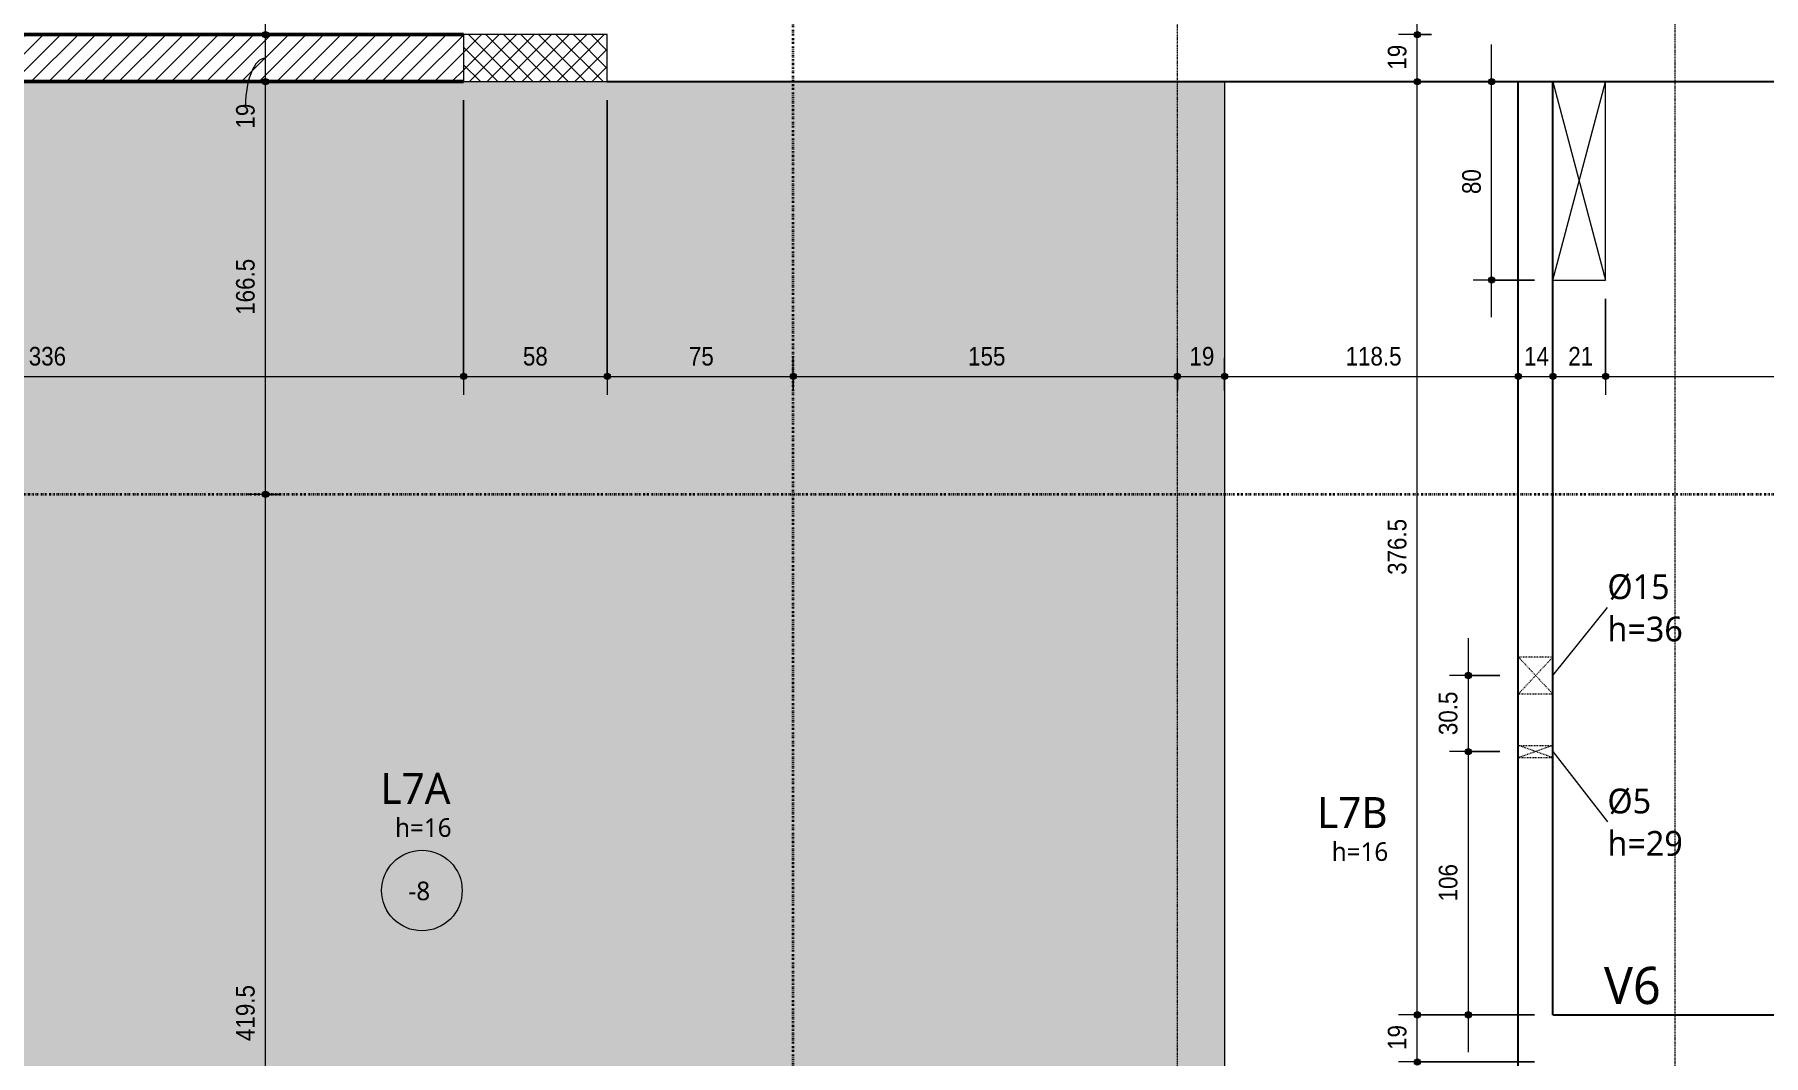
# Model space of a CAD drawing. Header units: centimetres. Extents: x -1475 to 26323, y -1238 to 84208.
# Drawn here: x 6985 to 7683, y -3 to 409 of the extents above; entities that cross this region are included whole.
import ezdxf

# ---------------------------------------------------------------- set-up
doc = ezdxf.new("R2010")
doc.units = ezdxf.units.CM
for name, pattern in [('Centro de 6 mm', [1.32, 0.6, -0.24, 0.24, -0.24]), ('Dash dot', [1.5875, 0.635, -0.47625, 0, -0.47625]), ('Traço', [0.635, 0.3175, -0.3175])]:
    doc.linetypes.add(name, pattern=pattern)
for name, color, linetype, lineweight in [('A-ANNO-DIMS', 7, 'Continuous', 9), ('A-ANNO-DIMS-50', 7, 'Continuous', 9), ('A-DETL-GENF', 7, 'Continuous', 18), ('A-DETL-THIN', 7, 'Continuous', 18), ('A-FLOR', 7, 'Continuous', 9), ('A-FLOR-IDEN', 7, 'Continuous', 9), ('A-GENM', 7, 'Continuous', 18), ('A-GENM-HDLN', 7, 'Traço', 18), ('A-GENM-IDEN', 7, 'Continuous', 9), ('G-ANNO-SYMB', 7, 'Continuous', 9), ('S-BEAM', 7, 'Continuous', 9), ('S-BEAM-IDEN', 7, 'Continuous', 9), ('S-COLS', 7, 'Continuous', 9), ('S-GRID', 7, 'Continuous', 9)]:
    doc.layers.add(name, color=color, linetype=linetype, lineweight=lineweight)
doc.styles.add('Fira Sans', font='', dxfattribs={"width": 0.9, "height": 7.5})
doc.styles.add('Gadugi', font='gadugi.ttf', dxfattribs={"height": 10})
doc.styles.add('Gadugi_1', font='gadugi.ttf', dxfattribs={"height": 15})
doc.styles.add('Gadugi_3', font='gadugi.ttf', dxfattribs={"height": 7.5})
doc.styles.add('Gadugi_4', font='gadugi.ttf', dxfattribs={"height": 12.5})
doc.styles.get('Fira Sans').set_extended_font_data('Fira Sans')
doc.dimstyles.new('PED_R80_1_5mm_ACIMA_As_ESQ__R00', dxfattribs={"dimscale": 30.48, "dimtxt": 10.229846, "dimasz": 0.328084, "dimexe": 0.246063, "dimexo": 0.246063, "dimgap": 0.049213, "dimtad": 1, "dimdec": 1, "dimrnd": 0.5, "dimdsep": 46, "dimtxsty": 'Fira Sans', "dimblk1": 'DOTSMALL', "dimblk2": 'DOTSMALL', "dimsah": 1, "dimcen": 0.09, "dimdle": 0.492126, "dimazin": 0, "dimtfac": 1, "dimtdec": 4, "dimtix": 1, "dimtmove": 0, "dimatfit": 3, "dimfxl": 1, "dimtvp": 1, "dimtolj": 1, "dimtzin": 0, "dimarcsym": 2})
doc.dimstyles.new('PED_R80_1_5mm_ACIMA_As_ESQ__R00_1', dxfattribs={"dimscale": 30.48, "dimtxt": 10.229846, "dimasz": 0.328084, "dimexe": 0.246063, "dimexo": 0.246063, "dimgap": 0.049213, "dimtad": 1, "dimdec": 1, "dimrnd": 0.5, "dimdsep": 46, "dimtxsty": 'Fira Sans', "dimblk1": 'DOTSMALL', "dimblk2": 'DOTSMALL', "dimsah": 1, "dimcen": 0.09, "dimdle": 0.492126, "dimazin": 0, "dimtfac": 1, "dimtdec": 4, "dimtix": 1, "dimtmove": 1, "dimatfit": 3, "dimfxl": 1, "dimtvp": 1, "dimtolj": 1, "dimtzin": 0, "dimarcsym": 2})

# ---------------------------------------------------------------- blocks, each defined once
blk = doc.blocks.new('PED_FURO_CIRCULAR_R04_2020 _INSTÂNCIA_ - FURO CIRC-3781475-PL300 - FORMA DO DUPLEX SUPERIOR')
at = {"layer": 'A-GENM-HDLN'}
for p, q in [((2.5, -7), (-2.5, 7)), ((-2.5, -7), (2.5, 7)), ((-2.5, -7), (-2.5, 7)), ((2.5, 7), (2.5, -7))]:
    blk.add_line(p, q, dxfattribs=at)
blk = doc.blocks.new('PED_FURO_CIRCULAR_R04_2020 _INSTÂNCIA_ - FURO CIRC-3745760-PL300 - FORMA DO DUPLEX SUPERIOR')
at = {"layer": 'A-GENM-HDLN'}
for p, q in [((7.5, -7), (-7.5, 7)), ((-7.5, -7), (7.5, 7)), ((-7.5, -7), (-7.5, 7)), ((7.5, 7), (7.5, -7))]:
    blk.add_line(p, q, dxfattribs=at)
blk = doc.blocks.new('PED_TAG_LAJE_R01 - TÍTULO_ESPESSURA_REBAIXO-2413107-PL300 - FORMA DO DUPLEX SUPERIOR')
at = {"layer": 'A-FLOR-IDEN'}
blk.add_circle((-0.046, -0.667), 0.325, dxfattribs=at)
blk = doc.blocks.new('DIMBLOCK41-PL300 - FORMA DO DUPLEX SUPERIOR')
at = {"layer": 'A-ANNO-DIMS-50', "true_color": 0x000032}
h = blk.add_hatch(color=178, dxfattribs=at)
edge = h.paths.add_edge_path(flags=0)
edge.add_arc((7078.38, 223.75), 1.25, 0, 360)
h = blk.add_hatch(color=178, dxfattribs=at)
edge = h.paths.add_edge_path(flags=0)
edge.add_arc((7078.38, -195.75), 1.25, 0, 360)
at = {"layer": 'A-ANNO-DIMS-50', "color": 178, "true_color": 0x000032}
for p, q in [((7084.11, 223.75), (7070.88, 223.75)), ((7078.38, -195.75), (7078.38, 223.75)), ((7078.38, 223.75), (7084.11, 223.75)), ((7084.11, -195.75), (7070.88, -195.75)), ((7078.38, -195.75), (7084.11, -195.75))]:
    blk.add_line(p, q, dxfattribs=at)
for centre in [(7078.38, 223.75), (7078.38, -195.75)]:
    blk.add_circle(centre, 1.25, dxfattribs=at)
at = {"layer": 'A-ANNO-DIMS-50', "color": 0, "insert": (7066.49, 3.18), "char_height": 7.5, "width": 25.9681, "attachment_point": 1, "rotation": 90, "line_spacing_factor": 1.049215, "style": 'Fira Sans'}
blk.add_mtext('419.5', dxfattribs=at)
blk = doc.blocks.new('_DotSmall')
at = {"color": 0, "linetype": 'ByBlock', "const_width": 0.5}
blk.add_lwpolyline([(-0.0625, 0, 1), (0.0625, 0, 1)], format="xyb", close=True, dxfattribs=at)
blk = doc.blocks.new('DIMBLOCK42-PL300 - FORMA DO DUPLEX SUPERIOR')
at = {"layer": 'A-ANNO-DIMS-50', "true_color": 0x000032}
h = blk.add_hatch(color=178, dxfattribs=at)
edge = h.paths.add_edge_path(flags=0)
edge.add_arc((7078.38, 390.25), 1.25, 0, 360)
h = blk.add_hatch(color=178, dxfattribs=at)
edge = h.paths.add_edge_path(flags=0)
edge.add_arc((7078.38, 223.75), 1.25, 0, 360)
at = {"layer": 'A-ANNO-DIMS-50', "color": 178, "true_color": 0x000032}
for p, q in [((7084.11, 390.25), (7070.88, 390.25)), ((7078.38, 223.75), (7078.38, 390.25)), ((7078.38, 390.25), (7084.11, 390.25)), ((7084.11, 223.75), (7070.88, 223.75)), ((7078.38, 223.75), (7084.11, 223.75))]:
    blk.add_line(p, q, dxfattribs=at)
for centre in [(7078.38, 390.25), (7078.38, 223.75)]:
    blk.add_circle(centre, 1.25, dxfattribs=at)
at = {"layer": 'A-ANNO-DIMS-50', "color": 0, "insert": (7066.49, 296.18), "char_height": 7.5, "width": 25.9681, "attachment_point": 1, "rotation": 90, "line_spacing_factor": 1.049215, "style": 'Fira Sans'}
blk.add_mtext('166.5', dxfattribs=at)
blk = doc.blocks.new('DIMBLOCK43-PL300 - FORMA DO DUPLEX SUPERIOR')
at = {"layer": 'A-ANNO-DIMS-50', "true_color": 0x000032}
h = blk.add_hatch(color=178, dxfattribs=at)
edge = h.paths.add_edge_path(flags=0)
edge.add_arc((7078.38, 409.25), 1.25, 0, 360)
h = blk.add_hatch(color=178, dxfattribs=at)
edge = h.paths.add_edge_path(flags=0)
edge.add_arc((7078.38, 390.25), 1.25, 0, 360)
at = {"layer": 'A-ANNO-DIMS-50', "color": 178, "true_color": 0x000032}
for p, q in [((7078.38, 390.25), (7078.38, 424.25)), ((7084.11, 409.25), (7070.88, 409.25)), ((7078.38, 409.25), (7084.11, 409.25)), ((7084.11, 390.25), (7070.88, 390.25)), ((7078.38, 390.25), (7084.11, 390.25))]:
    blk.add_line(p, q, dxfattribs=at)
for centre in [(7078.38, 409.25), (7078.38, 390.25)]:
    blk.add_circle(centre, 1.25, dxfattribs=at)
blk.add_ellipse((7078.38, 380.62), major_axis=(0, 19.13), ratio=0.421228, start_param=0, end_param=1.570796, dxfattribs=at)
at = {"layer": 'A-ANNO-DIMS-50', "color": 0, "insert": (7066.49, 371.31), "char_height": 7.5, "width": 11.1741, "attachment_point": 1, "rotation": 90, "line_spacing_factor": 1.049215, "style": 'Fira Sans'}
blk.add_mtext('19', dxfattribs=at)
blk = doc.blocks.new('DIMBLOCK56-PL300 - FORMA DO DUPLEX SUPERIOR')
at = {"layer": 'A-ANNO-DIMS-50', "true_color": 0x000032}
h = blk.add_hatch(color=178, dxfattribs=at)
edge = h.paths.add_edge_path(flags=0)
edge.add_arc((7543.02, 13.75), 1.25, 0, 360)
h = blk.add_hatch(color=178, dxfattribs=at)
edge = h.paths.add_edge_path(flags=0)
edge.add_arc((7543.02, -5.25), 1.25, 0, 360)
at = {"layer": 'A-ANNO-DIMS-50', "color": 178, "true_color": 0x000032}
for p, q in [((7590.28, 13.75), (7535.52, 13.75)), ((7543.02, -5.25), (7543.02, 13.75)), ((7543.02, 13.75), (7590.28, 13.75)), ((7590.28, -5.25), (7535.52, -5.25)), ((7543.02, -5.25), (7590.28, -5.25))]:
    blk.add_line(p, q, dxfattribs=at)
for centre in [(7543.02, 13.75), (7543.02, -5.25)]:
    blk.add_circle(centre, 1.25, dxfattribs=at)
at = {"layer": 'A-ANNO-DIMS-50', "color": 0, "insert": (7531.14, -0.41), "char_height": 7.5, "width": 11.1741, "attachment_point": 1, "rotation": 90, "line_spacing_factor": 1.049215, "style": 'Fira Sans'}
blk.add_mtext('19', dxfattribs=at)
blk = doc.blocks.new('DIMBLOCK57-PL300 - FORMA DO DUPLEX SUPERIOR')
at = {"layer": 'A-ANNO-DIMS-50', "true_color": 0x000032}
h = blk.add_hatch(color=178, dxfattribs=at)
edge = h.paths.add_edge_path(flags=0)
edge.add_arc((7543.02, 390.25), 1.25, 0, 360)
h = blk.add_hatch(color=178, dxfattribs=at)
edge = h.paths.add_edge_path(flags=0)
edge.add_arc((7543.02, 13.75), 1.25, 0, 360)
at = {"layer": 'A-ANNO-DIMS-50', "color": 178, "true_color": 0x000032}
for p, q in [((7548.75, 390.25), (7535.52, 390.25)), ((7543.02, 13.75), (7543.02, 390.25)), ((7543.02, 390.25), (7548.75, 390.25)), ((7590.28, 13.75), (7535.52, 13.75)), ((7543.02, 13.75), (7590.28, 13.75))]:
    blk.add_line(p, q, dxfattribs=at)
for centre in [(7543.02, 390.25), (7543.02, 13.75)]:
    blk.add_circle(centre, 1.25, dxfattribs=at)
at = {"layer": 'A-ANNO-DIMS-50', "color": 0, "insert": (7531.14, 191.25), "char_height": 7.5, "width": 25.8107, "attachment_point": 1, "rotation": 90, "line_spacing_factor": 1.049215, "style": 'Fira Sans'}
blk.add_mtext('376.5', dxfattribs=at)
blk = doc.blocks.new('DIMBLOCK58-PL300 - FORMA DO DUPLEX SUPERIOR')
at = {"layer": 'A-ANNO-DIMS-50', "true_color": 0x000032}
h = blk.add_hatch(color=178, dxfattribs=at)
edge = h.paths.add_edge_path(flags=0)
edge.add_arc((7543.02, 409.25), 1.25, 0, 360)
h = blk.add_hatch(color=178, dxfattribs=at)
edge = h.paths.add_edge_path(flags=0)
edge.add_arc((7543.02, 390.25), 1.25, 0, 360)
at = {"layer": 'A-ANNO-DIMS-50', "color": 178, "true_color": 0x000032}
for p, q in [((7543.02, 390.25), (7543.02, 424.25)), ((7548.75, 409.25), (7535.52, 409.25)), ((7543.02, 409.25), (7548.75, 409.25)), ((7548.75, 390.25), (7535.52, 390.25)), ((7543.02, 390.25), (7548.75, 390.25))]:
    blk.add_line(p, q, dxfattribs=at)
for centre in [(7543.02, 409.25), (7543.02, 390.25)]:
    blk.add_circle(centre, 1.25, dxfattribs=at)
at = {"layer": 'A-ANNO-DIMS-50', "color": 0, "insert": (7531.14, 395.09), "char_height": 7.5, "width": 11.1741, "attachment_point": 1, "rotation": 90, "line_spacing_factor": 1.049215, "style": 'Fira Sans'}
blk.add_mtext('19', dxfattribs=at)
blk = doc.blocks.new('DIMBLOCK187-PL300 - FORMA DO DUPLEX SUPERIOR')
at = {"layer": 'A-ANNO-DIMS-50', "true_color": 0x000032}
h = blk.add_hatch(color=178, dxfattribs=at)
edge = h.paths.add_edge_path(flags=0)
edge.add_arc((6822.28, 271.34), 1.25, 0, 360)
h = blk.add_hatch(color=178, dxfattribs=at)
edge = h.paths.add_edge_path(flags=0)
edge.add_arc((7158.28, 271.34), 1.25, 0, 360)
at = {"layer": 'A-ANNO-DIMS-50', "color": 178, "true_color": 0x000032}
for p, q in [((7158.28, 382.75), (7158.28, 263.84)), ((7158.28, 271.34), (7158.28, 382.75)), ((6822.28, 265.61), (6822.28, 278.84)), ((6822.28, 271.34), (7158.28, 271.34)), ((6822.28, 271.34), (6822.28, 265.61))]:
    blk.add_line(p, q, dxfattribs=at)
for centre in [(6822.28, 271.34), (7158.28, 271.34)]:
    blk.add_circle(centre, 1.25, dxfattribs=at)
at = {"layer": 'A-ANNO-DIMS-50', "color": 0, "insert": (6982.87, 283.23), "char_height": 7.5, "width": 17.7842, "attachment_point": 1, "line_spacing_factor": 1.049215, "style": 'Fira Sans'}
blk.add_mtext('336', dxfattribs=at)
blk = doc.blocks.new('DIMBLOCK188-PL300 - FORMA DO DUPLEX SUPERIOR')
at = {"layer": 'A-ANNO-DIMS-50', "true_color": 0x000032}
h = blk.add_hatch(color=178, dxfattribs=at)
edge = h.paths.add_edge_path(flags=0)
edge.add_arc((7158.28, 271.34), 1.25, 0, 360)
h = blk.add_hatch(color=178, dxfattribs=at)
edge = h.paths.add_edge_path(flags=0)
edge.add_arc((7216.28, 271.34), 1.25, 0, 360)
at = {"layer": 'A-ANNO-DIMS-50', "color": 178, "true_color": 0x000032}
for p, q in [((7158.28, 382.75), (7158.28, 263.84)), ((7158.28, 271.34), (7158.28, 382.75)), ((7216.28, 382.75), (7216.28, 263.84)), ((7216.28, 271.34), (7216.28, 382.75)), ((7158.28, 271.34), (7216.28, 271.34))]:
    blk.add_line(p, q, dxfattribs=at)
for centre in [(7158.28, 271.34), (7216.28, 271.34)]:
    blk.add_circle(centre, 1.25, dxfattribs=at)
at = {"layer": 'A-ANNO-DIMS-50', "color": 0, "insert": (7182.23, 283.23), "char_height": 7.5, "width": 12.1184, "attachment_point": 1, "line_spacing_factor": 1.049215, "style": 'Fira Sans'}
blk.add_mtext('58', dxfattribs=at)
blk = doc.blocks.new('DIMBLOCK189-PL300 - FORMA DO DUPLEX SUPERIOR')
at = {"layer": 'A-ANNO-DIMS-50', "true_color": 0x000032}
h = blk.add_hatch(color=178, dxfattribs=at)
edge = h.paths.add_edge_path(flags=0)
edge.add_arc((7216.28, 271.34), 1.25, 0, 360)
h = blk.add_hatch(color=178, dxfattribs=at)
edge = h.paths.add_edge_path(flags=0)
edge.add_arc((7291.28, 271.34), 1.25, 0, 360)
at = {"layer": 'A-ANNO-DIMS-50', "color": 178, "true_color": 0x000032}
for p, q in [((7216.28, 382.75), (7216.28, 263.84)), ((7216.28, 271.34), (7216.28, 382.75)), ((7291.28, 265.61), (7291.28, 278.84)), ((7216.28, 271.34), (7291.28, 271.34)), ((7291.28, 271.34), (7291.28, 265.61))]:
    blk.add_line(p, q, dxfattribs=at)
for centre in [(7216.28, 271.34), (7291.28, 271.34)]:
    blk.add_circle(centre, 1.25, dxfattribs=at)
at = {"layer": 'A-ANNO-DIMS-50', "color": 0, "insert": (7249.19, 283.23), "char_height": 7.5, "width": 11.0168, "attachment_point": 1, "line_spacing_factor": 1.049215, "style": 'Fira Sans'}
blk.add_mtext('75', dxfattribs=at)
blk = doc.blocks.new('DIMBLOCK190-PL300 - FORMA DO DUPLEX SUPERIOR')
at = {"layer": 'A-ANNO-DIMS-50', "true_color": 0x000032}
h = blk.add_hatch(color=178, dxfattribs=at)
edge = h.paths.add_edge_path(flags=0)
edge.add_arc((7291.28, 271.34), 1.25, 0, 360)
h = blk.add_hatch(color=178, dxfattribs=at)
edge = h.paths.add_edge_path(flags=0)
edge.add_arc((7446.28, 271.34), 1.25, 0, 360)
at = {"layer": 'A-ANNO-DIMS-50', "color": 178, "true_color": 0x000032}
for p, q in [((7291.28, 265.61), (7291.28, 278.84)), ((7446.28, 265.61), (7446.28, 278.84)), ((7291.28, 271.34), (7446.28, 271.34)), ((7291.28, 271.34), (7291.28, 265.61)), ((7446.28, 271.34), (7446.28, 265.61))]:
    blk.add_line(p, q, dxfattribs=at)
for centre in [(7291.28, 271.34), (7446.28, 271.34)]:
    blk.add_circle(centre, 1.25, dxfattribs=at)
at = {"layer": 'A-ANNO-DIMS-50', "color": 0, "insert": (7361.83, 283.23), "char_height": 7.5, "width": 16.6825, "attachment_point": 1, "line_spacing_factor": 1.049215, "style": 'Fira Sans'}
blk.add_mtext('155', dxfattribs=at)
blk = doc.blocks.new('DIMBLOCK191-PL300 - FORMA DO DUPLEX SUPERIOR')
at = {"layer": 'A-ANNO-DIMS-50', "true_color": 0x000032}
h = blk.add_hatch(color=178, dxfattribs=at)
edge = h.paths.add_edge_path(flags=0)
edge.add_arc((7446.28, 271.34), 1.25, 0, 360)
h = blk.add_hatch(color=178, dxfattribs=at)
edge = h.paths.add_edge_path(flags=0)
edge.add_arc((7465.28, 271.34), 1.25, 0, 360)
at = {"layer": 'A-ANNO-DIMS-50', "color": 178, "true_color": 0x000032}
for p, q in [((7446.28, 265.61), (7446.28, 278.84)), ((7465.28, 265.61), (7465.28, 278.84)), ((7446.28, 271.34), (7465.28, 271.34)), ((7446.28, 271.34), (7446.28, 265.61)), ((7465.28, 271.34), (7465.28, 265.61))]:
    blk.add_line(p, q, dxfattribs=at)
for centre in [(7446.28, 271.34), (7465.28, 271.34)]:
    blk.add_circle(centre, 1.25, dxfattribs=at)
at = {"layer": 'A-ANNO-DIMS-50', "color": 0, "insert": (7451.12, 283.23), "char_height": 7.5, "width": 11.1741, "attachment_point": 1, "line_spacing_factor": 1.049215, "style": 'Fira Sans'}
blk.add_mtext('19', dxfattribs=at)
blk = doc.blocks.new('DIMBLOCK192-PL300 - FORMA DO DUPLEX SUPERIOR')
at = {"layer": 'A-ANNO-DIMS-50', "true_color": 0x000032}
h = blk.add_hatch(color=178, dxfattribs=at)
edge = h.paths.add_edge_path(flags=0)
edge.add_arc((7465.28, 271.34), 1.25, 0, 360)
h = blk.add_hatch(color=178, dxfattribs=at)
edge = h.paths.add_edge_path(flags=0)
edge.add_arc((7583.78, 271.34), 1.25, 0, 360)
at = {"layer": 'A-ANNO-DIMS-50', "color": 178, "true_color": 0x000032}
for p, q in [((7465.28, 265.61), (7465.28, 278.84)), ((7583.78, 265.61), (7583.78, 278.84)), ((7465.28, 271.34), (7583.78, 271.34)), ((7465.28, 271.34), (7465.28, 265.61)), ((7583.78, 271.34), (7583.78, 265.61))]:
    blk.add_line(p, q, dxfattribs=at)
for centre in [(7465.28, 271.34), (7583.78, 271.34)]:
    blk.add_circle(centre, 1.25, dxfattribs=at)
at = {"layer": 'A-ANNO-DIMS-50', "color": 0, "insert": (7514.1, 283.23), "char_height": 7.5, "width": 25.0238, "attachment_point": 1, "line_spacing_factor": 1.049215, "style": 'Fira Sans'}
blk.add_mtext('118.5', dxfattribs=at)
blk = doc.blocks.new('DIMBLOCK193-PL300 - FORMA DO DUPLEX SUPERIOR')
at = {"layer": 'A-ANNO-DIMS-50', "true_color": 0x000032}
h = blk.add_hatch(color=178, dxfattribs=at)
edge = h.paths.add_edge_path(flags=0)
edge.add_arc((7583.78, 271.34), 1.25, 0, 360)
h = blk.add_hatch(color=178, dxfattribs=at)
edge = h.paths.add_edge_path(flags=0)
edge.add_arc((7597.78, 271.34), 1.25, 0, 360)
at = {"layer": 'A-ANNO-DIMS-50', "color": 178, "true_color": 0x000032}
for p, q in [((7583.78, 265.61), (7583.78, 278.84)), ((7597.78, 265.61), (7597.78, 278.84)), ((7583.78, 271.34), (7597.78, 271.34)), ((7583.78, 271.34), (7583.78, 265.61)), ((7597.78, 271.34), (7597.78, 265.61))]:
    blk.add_line(p, q, dxfattribs=at)
for centre in [(7583.78, 271.34), (7597.78, 271.34)]:
    blk.add_circle(centre, 1.25, dxfattribs=at)
at = {"layer": 'A-ANNO-DIMS-50', "color": 0, "insert": (7586.12, 283.23), "char_height": 7.5, "width": 11.1741, "attachment_point": 1, "line_spacing_factor": 1.049215, "style": 'Fira Sans'}
blk.add_mtext('14', dxfattribs=at)
blk = doc.blocks.new('DIMBLOCK194-PL300 - FORMA DO DUPLEX SUPERIOR')
at = {"layer": 'A-ANNO-DIMS-50', "true_color": 0x000032}
h = blk.add_hatch(color=178, dxfattribs=at)
edge = h.paths.add_edge_path(flags=0)
edge.add_arc((7597.78, 271.34), 1.25, 0, 360)
h = blk.add_hatch(color=178, dxfattribs=at)
edge = h.paths.add_edge_path(flags=0)
edge.add_arc((7619.01, 271.34), 1.25, 0, 360)
at = {"layer": 'A-ANNO-DIMS-50', "color": 178, "true_color": 0x000032}
for p, q in [((7619.01, 302.69), (7619.01, 263.84)), ((7619.01, 271.34), (7619.01, 302.69)), ((7597.78, 265.61), (7597.78, 278.84)), ((7597.78, 271.34), (7619.01, 271.34)), ((7597.78, 271.34), (7597.78, 265.61))]:
    blk.add_line(p, q, dxfattribs=at)
for centre in [(7597.78, 271.34), (7619.01, 271.34)]:
    blk.add_circle(centre, 1.25, dxfattribs=at)
at = {"layer": 'A-ANNO-DIMS-50', "color": 0, "insert": (7603.94, 283.23), "char_height": 7.5, "width": 10.702, "attachment_point": 1, "line_spacing_factor": 1.049215, "style": 'Fira Sans'}
blk.add_mtext('21', dxfattribs=at)
blk = doc.blocks.new('DIMBLOCK195-PL300 - FORMA DO DUPLEX SUPERIOR')
at = {"layer": 'A-ANNO-DIMS-50', "true_color": 0x000032}
h = blk.add_hatch(color=178, dxfattribs=at)
edge = h.paths.add_edge_path(flags=0)
edge.add_arc((7619.01, 271.34), 1.25, 0, 360)
h = blk.add_hatch(color=178, dxfattribs=at)
edge = h.paths.add_edge_path(flags=0)
edge.add_arc((8002.78, 271.34), 1.25, 0, 360)
at = {"layer": 'A-ANNO-DIMS-50', "color": 178, "true_color": 0x000032}
for p, q in [((7619.01, 302.69), (7619.01, 263.84)), ((7619.01, 271.34), (7619.01, 302.69)), ((8002.78, 265.61), (8002.78, 278.84)), ((7619.01, 271.34), (8002.78, 271.34)), ((8002.78, 271.34), (8002.78, 265.61))]:
    blk.add_line(p, q, dxfattribs=at)
for centre in [(7619.01, 271.34), (8002.78, 271.34)]:
    blk.add_circle(centre, 1.25, dxfattribs=at)
at = {"layer": 'A-ANNO-DIMS-50', "color": 0, "insert": (7803.29, 283.23), "char_height": 7.5, "width": 18.2563, "attachment_point": 1, "line_spacing_factor": 1.049215, "style": 'Fira Sans'}
blk.add_mtext('384', dxfattribs=at)
blk = doc.blocks.new('DIMBLOCK238-PL300 - FORMA DO DUPLEX SUPERIOR')
at = {"layer": 'A-ANNO-DIMS-50', "true_color": 0x000032}
h = blk.add_hatch(color=178, dxfattribs=at)
edge = h.paths.add_edge_path(flags=0)
edge.add_arc((7573.02, 390.25), 1.25, 0, 360)
h = blk.add_hatch(color=178, dxfattribs=at)
edge = h.paths.add_edge_path(flags=0)
edge.add_arc((7573.02, 310.19), 1.25, 0, 360)
at = {"layer": 'A-ANNO-DIMS-50', "color": 178, "true_color": 0x000032}
for p, q in [((7573.02, 295.19), (7573.02, 405.25)), ((7578.75, 390.25), (7565.52, 390.25)), ((7573.02, 390.25), (7578.75, 390.25)), ((7590.28, 310.19), (7565.52, 310.19)), ((7573.02, 310.19), (7590.28, 310.19))]:
    blk.add_line(p, q, dxfattribs=at)
for centre in [(7573.02, 390.25), (7573.02, 310.19)]:
    blk.add_circle(centre, 1.25, dxfattribs=at)
at = {"layer": 'A-ANNO-DIMS-50', "color": 0, "insert": (7561.14, 344.91), "char_height": 7.5, "width": 12.748, "attachment_point": 1, "rotation": 90, "line_spacing_factor": 1.049215, "style": 'Fira Sans'}
blk.add_mtext('80', dxfattribs=at)
blk = doc.blocks.new('DIMBLOCK242-PL300 - FORMA DO DUPLEX SUPERIOR')
at = {"layer": 'A-ANNO-DIMS-50', "true_color": 0x000032}
h = blk.add_hatch(color=178, dxfattribs=at)
edge = h.paths.add_edge_path(flags=0)
edge.add_arc((7563.59, 150.66), 1.25, 0, 360)
h = blk.add_hatch(color=178, dxfattribs=at)
edge = h.paths.add_edge_path(flags=0)
edge.add_arc((7563.59, 119.98), 1.25, 0, 360)
at = {"layer": 'A-ANNO-DIMS-50', "color": 178, "true_color": 0x000032}
for p, q in [((7563.59, 165.66), (7563.59, 119.98)), ((7576.28, 150.66), (7556.09, 150.66)), ((7563.59, 150.66), (7576.28, 150.66)), ((7576.28, 119.98), (7556.09, 119.98)), ((7563.59, 119.98), (7576.28, 119.98))]:
    blk.add_line(p, q, dxfattribs=at)
for centre in [(7563.59, 150.66), (7563.59, 119.98)]:
    blk.add_circle(centre, 1.25, dxfattribs=at)
at = {"layer": 'A-ANNO-DIMS-50', "color": 0, "insert": (7551.7, 126.6), "char_height": 7.5, "width": 20.9318, "attachment_point": 1, "rotation": 90, "line_spacing_factor": 1.049215, "style": 'Fira Sans'}
blk.add_mtext('30.5', dxfattribs=at)
blk = doc.blocks.new('DIMBLOCK243-PL300 - FORMA DO DUPLEX SUPERIOR')
at = {"layer": 'A-ANNO-DIMS-50', "true_color": 0x000032}
h = blk.add_hatch(color=178, dxfattribs=at)
edge = h.paths.add_edge_path(flags=0)
edge.add_arc((7563.59, 119.98), 1.25, 0, 360)
h = blk.add_hatch(color=178, dxfattribs=at)
edge = h.paths.add_edge_path(flags=0)
edge.add_arc((7563.59, 13.75), 1.25, 0, 360)
at = {"layer": 'A-ANNO-DIMS-50', "color": 178, "true_color": 0x000032}
for p, q in [((7576.28, 119.98), (7556.09, 119.98)), ((7563.59, 119.98), (7563.59, -1.25)), ((7563.59, 119.98), (7576.28, 119.98)), ((7590.28, 13.75), (7556.09, 13.75)), ((7563.59, 13.75), (7590.28, 13.75))]:
    blk.add_line(p, q, dxfattribs=at)
for centre in [(7563.59, 119.98), (7563.59, 13.75)]:
    blk.add_circle(centre, 1.25, dxfattribs=at)
at = {"layer": 'A-ANNO-DIMS-50', "color": 0, "insert": (7551.7, 59.52), "char_height": 7.5, "width": 17.6268, "attachment_point": 1, "rotation": 90, "line_spacing_factor": 1.049215, "style": 'Fira Sans'}
blk.add_mtext('106', dxfattribs=at)

msp = doc.modelspace()

# ---------------------------------------------------------------- hatches: boundary and pattern name
at = {"layer": 'A-DETL-GENF', "true_color": 0x0000ff}
h = msp.add_hatch(dxfattribs=at)
h.set_pattern_fill('FP_3', color=5, style=0, pattern_type=2)
h.set_pattern_definition([(45, (8297.7794, 0), (-3.535534, 3.535534), []), (135, (8297.7794, 0), (-3.535534, -3.535534), [])])
h.paths.add_polyline_path([(7216.28, 390.25), (7216.28, 409.25), (7158.28, 409.25), (7158.28, 390.25)], flags=0)
at = {"layer": 'A-FLOR', "lineweight": 18, "true_color": 0xd9d9d9}
msp.add_hatch(color=254, dxfattribs=at).paths.add_polyline_path([(7097.28, -195.75), (7177.28, -195.75), (7177.28, -187.25), (7465.28, -187.25), (7465.28, 390.25), (6822.28, 390.25), (6822.28, -195.75), (7003.28, -195.75)], flags=0)
at = {"layer": 'S-COLS', "lineweight": 18, "true_color": 0x808080}
h = msp.add_hatch(dxfattribs=at)
h.set_pattern_fill('FP_1', color=8, style=0, pattern_type=2)
h.set_pattern_definition([(45, (8297.7794, 0), (-3.535534, 3.535534), [])])
h.paths.add_polyline_path([(6892.03, 390.25), (7158.28, 390.25), (7158.28, 409.25), (6803.28, 409.25), (6803.28, 390.25)], flags=0)

# ---------------------------------------------------------------- linework, layer by layer
at = {"lineweight": 18}
for p, q in [((7597.78, 310.21), (7619.01, 390.23)), ((7597.78, 390.23), (7619.01, 310.21))]:
    msp.add_line(p, q, dxfattribs=at)
at = {"layer": 'A-DETL-THIN'}
for p, q in [((7158.28, 409.25), (7158.28, 390.25)), ((7216.28, 409.25), (7158.28, 409.25)), ((7216.28, 390.25), (7216.28, 409.25)), ((7158.28, 390.25), (7216.28, 390.25))]:
    msp.add_line(p, q, dxfattribs=at)
at = {"layer": 'A-FLOR', "lineweight": 18}
for p, q in [((7465.28, 390.25), (7465.28, -370.75)), ((7619.01, 310.19), (7619.01, 390.25)), ((7597.78, 310.19), (7619.01, 310.19))]:
    msp.add_line(p, q, dxfattribs=at)
at = {"layer": 'A-GENM-IDEN'}
for p, q in [((7597.78, 150.66), (7619.75, 178.09)), ((7597.78, 119.98), (7619.75, 91.61))]:
    msp.add_line(p, q, dxfattribs=at)
at = {"layer": 'G-ANNO-SYMB', "linetype": 'Centro de 6 mm'}
for p, q in [((7446.28, -795.38), (7446.28, 478.94)), ((7647.05, -1149.99), (7647.05, 442.77))]:
    msp.add_line(p, q, dxfattribs=at)
at = {"layer": 'S-BEAM', "lineweight": 25}
for p, q in [((7216.28, 390.25), (8002.78, 390.25)), ((7583.78, -215.25), (7583.78, 390.25)), ((7597.78, 13.75), (7597.78, 390.25)), ((7597.78, 13.75), (7786.78, 13.75))]:
    msp.add_line(p, q, dxfattribs=at)
at = {"layer": 'S-COLS', "lineweight": 50}
for p, q in [((6803.28, 409.25), (7158.28, 409.25)), ((7158.28, 390.25), (6803.28, 390.25))]:
    msp.add_line(p, q, dxfattribs=at)
at = {"layer": 'S-GRID', "color": 6, "linetype": 'Dash dot', "lineweight": 35, "true_color": 0xff00ff}
msp.add_line((7291.28, -1165.57), (7291.28, 739.97), dxfattribs=at)
at = {"layer": 'S-GRID', "color": 114, "linetype": 'Dash dot', "lineweight": 35, "true_color": 0x00b050}
msp.add_line((10037.67, 223.75), (6421.23, 223.75), dxfattribs=at)

# ---------------------------------------------------------------- block references
at = {"layer": 'A-FLOR-IDEN', "xscale": 49.99999999999998, "yscale": 49.99999999999998, "zscale": 49.99999999999998}
msp.add_blockref('PED_TAG_LAJE_R01 - TÍTULO_ESPESSURA_REBAIXO-2413107-PL300 - FORMA DO DUPLEX SUPERIOR', (7143.78, 97.25), dxfattribs=at)
at = {"layer": 'A-GENM', "linetype": 'Traço', "rotation": 89.9999999999999}
for name, p in [('PED_FURO_CIRCULAR_R04_2020 _INSTÂNCIA_ - FURO CIRC-3745760-PL300 - FORMA DO DUPLEX SUPERIOR', (7590.78, 150.66)), ('PED_FURO_CIRCULAR_R04_2020 _INSTÂNCIA_ - FURO CIRC-3781475-PL300 - FORMA DO DUPLEX SUPERIOR', (7590.78, 119.98))]:
    msp.add_blockref(name, p, dxfattribs=at)

# ---------------------------------------------------------------- texts
at = {"layer": 'A-FLOR-IDEN', "attachment_point": 1}
for s, insert, char_height, width, style in [('L7A', (7124.76, 111.34), 12.5, 35.2742, 'Gadugi_4'), ('L7B', (7502.62, 101.64), 12.5, 33.6709, 'Gadugi_4'), ('h=16', (7130.65, 93.05), 7.5, 29.6624, 'Gadugi_3'), ('h=16', (7508.52, 83.35), 7.5, 29.6624, 'Gadugi_3'), ('-8', (7136.07, 67.49), 7.5, 12.0253, 'Gadugi_3')]:
    msp.add_mtext(s, dxfattribs=dict(at, insert=insert, char_height=char_height, width=width, style=style))
at = {"layer": 'A-GENM-IDEN', "char_height": 10, "attachment_point": 1, "style": 'Gadugi'}
for s, insert, width in [('Ø15', (7619.75, 191.49), 31.2658), ('h=36', (7619.75, 174.42), 39.6835), ('Ø5', (7619.75, 105.02), 22.0464), ('h=29', (7619.75, 87.94), 39.6835)]:
    msp.add_mtext(s, dxfattribs=dict(at, insert=insert, width=width))
at = {"layer": 'S-BEAM-IDEN', "insert": (7618.34, 33.1), "char_height": 15, "width": 30.0633, "attachment_point": 1, "style": 'Gadugi_1'}
msp.add_mtext('V6', dxfattribs=at)

# ---------------------------------------------------------------- dimensions: what is measured, and where the dimension line sits
at = {"layer": 'A-ANNO-DIMS', "color": 178, "true_color": 0x000032}
dim = msp.add_linear_dim(base=(7078.38, 409.25), p1=(7076.61, 390.25), p2=(7076.61, 409.25), angle=90, dimstyle='PED_R80_1_5mm_ACIMA_As_ESQ__R00_1', override={"dimpost": '<>', "dimfxl": 19}, dxfattribs=at)
dim.commit()
dim.dimension.update_dxf_attribs({"geometry": 'DIMBLOCK43-PL300 - FORMA DO DUPLEX SUPERIOR', "text_midpoint": (7071.49, 376.9), "dimtype": 160, "text_rotation": 90})
for base, p1, p2, override, picture, middle in [((7543.02, 409.25), (7541.25, 390.25), (7541.25, 409.25), {"dimpost": '<>', "dimfxl": 19}, 'DIMBLOCK58-PL300 - FORMA DO DUPLEX SUPERIOR', (7537.65, 399.75)), ((7573.02, 390.25), (7597.78, 310.19), (7571.25, 390.25), {"dimpost": '<>', "dimfxl": 84.337893}, 'DIMBLOCK238-PL300 - FORMA DO DUPLEX SUPERIOR', (7567.71, 350.22)), ((7078.38, 390.25), (7076.61, 223.75), (7076.61, 390.25), {"dimpost": '<>', "dimfxl": 166.5}, 'DIMBLOCK42-PL300 - FORMA DO DUPLEX SUPERIOR', (7073.06, 307)), ((7543.02, 390.25), (7597.78, 13.75), (7541.25, 390.25), {"dimpost": '<>', "dimfxl": 380.719645}, 'DIMBLOCK57-PL300 - FORMA DO DUPLEX SUPERIOR', (7537.71, 202)), ((7078.38, 223.75), (7076.61, -195.75), (7076.61, 223.75), {"dimpost": '<>', "dimfxl": 419.499996}, 'DIMBLOCK41-PL300 - FORMA DO DUPLEX SUPERIOR', (7073.01, 14)), ((7563.59, 119.98), (7583.78, 150.66), (7583.78, 119.98), {"dimpost": '<>', "dimfxl": 30.672246}, 'DIMBLOCK242-PL300 - FORMA DO DUPLEX SUPERIOR', (7558.27, 135.32)), ((7563.59, 13.75), (7583.78, 119.98), (7597.78, 13.75), {"dimpost": '<>', "dimfxl": 107.15141}, 'DIMBLOCK243-PL300 - FORMA DO DUPLEX SUPERIOR', (7558.27, 66.87)), ((7543.02, 13.75), (7597.78, -5.25), (7597.78, 13.75), {"dimpost": '<>', "dimfxl": 19}, 'DIMBLOCK56-PL300 - FORMA DO DUPLEX SUPERIOR', (7537.65, 4.25))]:
    dim = msp.add_linear_dim(base=base, p1=p1, p2=p2, angle=90, dimstyle='PED_R80_1_5mm_ACIMA_As_ESQ__R00', override=override, dxfattribs=at)
    dim.commit()
    dim.dimension.update_dxf_attribs({"geometry": picture, "text_midpoint": middle})
for base, p1, p2, override, picture, middle in [((7158.28, 271.34), (6822.28, 273.11), (7158.28, 390.25), {"dimpost": '<>', "dimfxl": 355.833628}, 'DIMBLOCK187-PL300 - FORMA DO DUPLEX SUPERIOR', (6990.28, 276.66)), ((7216.28, 271.34), (7158.28, 390.25), (7216.28, 390.25), {"dimpost": '<>', "dimfxl": 58}, 'DIMBLOCK188-PL300 - FORMA DO DUPLEX SUPERIOR', (7187.28, 276.66)), ((7291.28, 271.34), (7216.28, 390.25), (7291.28, 273.11), {"dimpost": '<>', "dimfxl": 139.09194}, 'DIMBLOCK189-PL300 - FORMA DO DUPLEX SUPERIOR', (7253.78, 276.66)), ((7619.01, 271.34), (7597.78, 273.11), (7619.01, 310.19), {"dimpost": '<>', "dimfxl": 42.731015}, 'DIMBLOCK194-PL300 - FORMA DO DUPLEX SUPERIOR', (7608.4, 276.59)), ((8002.78, 271.34), (7619.01, 310.19), (8002.78, 273.11), {"dimpost": '<>', "dimfxl": 385.55259}, 'DIMBLOCK195-PL300 - FORMA DO DUPLEX SUPERIOR', (7810.9, 276.66)), ((7446.28, 271.34), (7291.28, 273.11), (7446.28, 273.11), {"dimpost": '<>', "dimfxl": 155.000022}, 'DIMBLOCK190-PL300 - FORMA DO DUPLEX SUPERIOR', (7368.78, 276.66)), ((7465.28, 271.34), (7446.28, 273.11), (7465.28, 273.11), {"dimpost": '<>', "dimfxl": 19}, 'DIMBLOCK191-PL300 - FORMA DO DUPLEX SUPERIOR', (7455.78, 276.71)), ((7583.78, 271.34), (7465.28, 273.11), (7583.78, 273.11), {"dimpost": '<>', "dimfxl": 118.5}, 'DIMBLOCK192-PL300 - FORMA DO DUPLEX SUPERIOR', (7524.53, 276.66)), ((7597.78, 271.34), (7583.78, 273.11), (7597.78, 273.11), {"dimpost": '<>', "dimfxl": 14}, 'DIMBLOCK193-PL300 - FORMA DO DUPLEX SUPERIOR', (7590.78, 276.59))]:
    dim = msp.add_linear_dim(base=base, p1=p1, p2=p2, dimstyle='PED_R80_1_5mm_ACIMA_As_ESQ__R00', override=override, dxfattribs=at)
    dim.commit()
    dim.dimension.update_dxf_attribs({"geometry": picture, "text_midpoint": middle})

doc.saveas('drawing.dxf')
